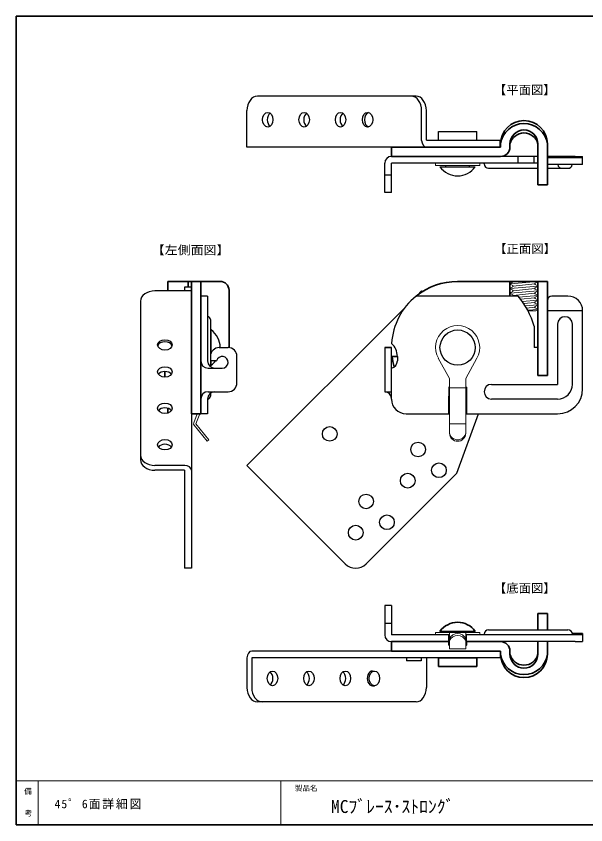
# Model space of a CAD drawing. Units: millimetres on the paper. Extents: x -405 to 405, y -286 to 286.
# Drawn here: x -405 to -211.3, y 11 to 286 of the extents above; entities that cross this region are included whole.
import ezdxf
from ezdxf.enums import TextEntityAlignment as Align

# ---------------------------------------------------------------- set-up
doc = ezdxf.new("R2010")
doc.units = ezdxf.units.MM
doc.linetypes.add('DASHED1', pattern=[1.8, 1.2, -0.6])
for name, color, linetype, lineweight in [('0-2_ｶﾊﾞｰ部', 6, 'Continuous', 25), ('0-3_固定片', 7, 'Continuous', 35), ('0-7_可動片', 5, 'Continuous', 25), ('0-9_バネ', 4, 'Continuous', 18), ('0-A_カシメピン', 134, 'Continuous', 25), ('F-0_図面枠', 4, 'Continuous', 18)]:
    doc.layers.add(name, color=color, linetype=linetype, lineweight=lineweight)
doc.layers.add('F-2_文字1', color=7, linetype='Continuous')
doc.layers.add('F-3_文字2', color=7, linetype='Continuous')
doc.styles.add('ＭＳ ゴシック', font='')
doc.styles.get('ＭＳ ゴシック').set_extended_font_data('MS Gothic')

msp = doc.modelspace()

# ---------------------------------------------------------------- linework, layer by layer
at = {"layer": '0-2_ｶﾊﾞｰ部'}
for p, q in [((-227.613, 238.292), (-277.413, 238.292)), ((-234.352, 235.992), (-234.352, 238.292)), ((-228.913, 235.992), (-228.913, 238.292)), ((-214.913, 238.292), (-224.413, 238.292)), ((-224.413, 235.556), (-224.413, 238.292)), ((-212.413, 237.847), (-224.413, 237.847)), ((-214.913, 238.292), (-212.413, 238.292)), ((-212.413, 235.556), (-212.413, 238.292)), ((-279.713, 225.992), (-279.713, 235.992)), ((-277.413, 225.992), (-277.413, 235.992)), ((-227.613, 235.992), (-277.413, 235.992)), ((-245.913, 235.76), (-245.913, 235.992)), ((-244.413, 234.26), (-227.613, 234.26)), ((-212.413, 235.556), (-224.413, 235.556)), ((-224.413, 234.26), (-217.413, 234.26)), ((-279.713, 231.992), (-277.413, 231.992)), ((-277.413, 225.992), (-279.713, 225.992)), ((-339.941, 190.792), (-339.941, 168.792)), ((-234.352, 190.792), (-269.055, 190.792)), ((-251.856, 190.792), (-261.809, 190.792)), ((-224.413, 189.292), (-224.413, 173.292)), ((-212.413, 185.792), (-224.413, 185.792)), ((-212.413, 159.292), (-212.413, 185.792)), ((-338.941, 182.792), (-338.941, 166.792)), ((-228.913, 180.572), (-228.913, 173.292)), ((-220.913, 181.292), (-220.913, 160.792)), ((-215.913, 160.792), (-215.913, 181.292)), ((-335.941, 173.292), (-332.941, 173.292)), ((-279.713, 173.292), (-277.413, 173.292)), ((-277.413, 173.292), (-279.713, 173.292)), ((-277.413, 155.792), (-277.413, 173.292)), ((-227.613, 173.292), (-228.913, 173.292)), ((-338.941, 170.292), (-338.941, 168.792)), ((-336.878, 168.792), (-338.941, 168.792)), ((-337.378, 168.792), (-336.878, 168.792)), ((-329.941, 161.292), (-329.941, 170.292)), ((-275.413, 170.292), (-275.413, 168.792)), ((-339.741, 166.292), (-334.941, 166.292)), ((-257.913, 159.792), (-257.913, 150.792)), ((-257.663, 159.792), (-257.913, 159.792)), ((-251.913, 159.792), (-252.163, 159.792)), ((-243.413, 160.792), (-220.913, 160.792)), ((-339.941, 158.292), (-339.941, 158.284)), ((-339.741, 158.292), (-332.941, 158.292)), ((-338.941, 157.792), (-338.941, 156.792)), ((-339.941, 155.792), (-339.941, 150.792)), ((-339.941, 155.792), (-339.941, 150.792)), ((-220.913, 155.792), (-243.413, 155.792)), ((-339.941, 150.792), (-342.241, 150.792)), ((-272.413, 150.792), (-257.913, 150.792)), ((-279.713, 85.592), (-279.713, 75.592)), ((-277.413, 85.592), (-279.713, 85.592)), ((-277.413, 85.592), (-277.413, 75.592)), ((-279.713, 79.592), (-277.413, 79.592)), ((-244.413, 77.324), (-217.413, 77.324)), ((-257.663, 75.592), (-277.413, 75.592)), ((-257.913, 73.292), (-257.913, 75.592)), ((-212.413, 75.592), (-252.163, 75.592)), ((-251.913, 73.292), (-251.913, 75.592)), ((-245.913, 75.824), (-245.913, 75.592)), ((-212.413, 76.028), (-215.927, 76.028)), ((-215.913, 75.824), (-215.913, 75.592)), ((-212.413, 76.028), (-212.413, 73.292)), ((-257.663, 73.292), (-277.413, 73.292)), ((-214.913, 73.292), (-252.163, 73.292)), ((-214.913, 73.292), (-212.413, 73.292))]:
    msp.add_line(p, q, dxfattribs=at)
for points in [[(-339.941, 190.792), (-342.241, 190.792), (-342.241, 150.792)], [(-217.413, 190.792), (-219.019, 190.792), (-222.913, 190.792)], [(-279.713, 173.292), (-279.713, 158.292), (-277.413, 158.292)], [(-251.913, 159.792), (-251.913, 150.792), (-220.913, 150.792)]]:
    msp.add_lwpolyline(points, dxfattribs=at)
for centre, radius, start, end in [((-277.413, 235.992), 2.3, 90, 180), ((-244.413, 235.76), 1.5, 180, 270), ((-219.413, 235.76), 1.5, 187.80596, 270), ((-217.413, 235.76), 1.5, 270, 352.19404), ((-254.913, 173.292), 22.5, 128.94244, 176.3536), ((-254.913, 173.292), 27, 15.64247, 40.40213), ((-222.913, 189.292), 1.5, 90, 180), ((-217.413, 185.792), 5, 0, 90), ((-339.941, 182.792), 1, 0, 90), ((-218.413, 181.292), 2.5, 360, 180), ((-335.941, 170.292), 3, 90, 180), ((-332.941, 170.292), 3, 0, 90), ((-281.413, 170.292), 6, 0, 47.60342), ((-339.741, 168.792), 2.5, 180, 270), ((-337.441, 168.792), 2.5, 180, 270), ((-334.941, 168.292), 2, 270, 165.52249), ((-277.913, 168.792), 2.5, 281.53696, 360), ((-332.941, 161.292), 3, 270, 0), ((-243.413, 158.292), 2.5, 90, 270), ((-220.913, 160.792), 5, 270, 0), ((-339.741, 155.792), 2.5, 90, 180), ((-337.441, 155.792), 2.5, 90, 180), ((-339.941, 156.792), 1, 270, 0), ((-279.713, 155.992), 2.3, 0, 90), ((-220.913, 159.292), 8.5, 270, 0), ((-272.413, 155.792), 5, 180, 270), ((-244.413, 75.824), 1.5, 90, 180), ((-217.413, 75.824), 1.5, 0, 90), ((-277.413, 75.592), 2.3, 180, 270)]:
    msp.add_arc(centre, radius, start, end, dxfattribs=at)
at = {"layer": '0-3_固定片'}
for p, q in [((-240.313, 242.542), (-240.313, 241.492)), ((-237.113, 242.542), (-237.113, 241.492)), ((-227.613, 228.692), (-227.613, 242.542)), ((-224.413, 242.542), (-224.413, 242.442)), ((-224.413, 229.092), (-224.413, 242.542)), ((-277.413, 238.292), (-277.413, 241.492)), ((-240.313, 241.492), (-277.413, 241.492)), ((-240.313, 238.292), (-277.413, 238.292)), ((-224.413, 235.692), (-224.413, 228.692)), ((-227.613, 228.692), (-224.413, 228.692)), ((-335.641, 195.792), (-353.441, 195.792)), ((-353.441, 195.792), (-353.441, 192.596)), ((-346.491, 193.816), (-346.491, 195.792)), ((-345.441, 195.792), (-345.441, 150.792)), ((-342.241, 195.792), (-342.241, 150.792)), ((-254.913, 195.792), (-224.413, 195.792)), ((-237.113, 190.792), (-237.113, 195.792)), ((-227.613, 163.792), (-227.613, 195.792)), ((-224.413, 195.792), (-224.413, 163.792)), ((-332.641, 173.277), (-332.641, 192.792)), ((-277.212, 170.292), (-275.413, 170.292)), ((-277.212, 170.292), (-275.413, 170.292)), ((-354.441, 165.161), (-354.441, 163.251)), ((-227.613, 163.792), (-224.413, 163.792)), ((-257.913, 156.792), (-257.913, 150.993)), ((-257.663, 156.792), (-257.913, 156.792)), ((-251.913, 156.792), (-252.163, 156.792)), ((-251.913, 156.792), (-251.913, 150.792)), ((-353.441, 152.639), (-353.441, 151.024)), ((-342.241, 150.792), (-345.441, 150.792)), ((-252.163, 150.792), (-251.913, 150.792)), ((-227.613, 82.892), (-224.413, 82.892)), ((-227.613, 82.892), (-227.613, 77.324)), ((-277.413, 73.292), (-277.413, 70.092)), ((-257.663, 73.292), (-277.413, 73.292)), ((-257.913, 73.292), (-257.913, 73.286)), ((-257.913, 73.286), (-257.913, 72.092)), ((-257.663, 72.092), (-257.913, 72.092)), ((-240.313, 73.292), (-252.163, 73.292)), ((-227.613, 73.292), (-227.613, 69.042)), ((-224.413, 73.292), (-224.413, 69.042)), ((-240.313, 70.092), (-277.413, 70.092)), ((-240.313, 69.042), (-240.313, 70.092)), ((-237.113, 69.042), (-237.113, 70.092)), ((-224.413, 69.042), (-224.413, 69.142))]:
    msp.add_line(p, q, dxfattribs=at)
at = {"layer": '0-3_固定片', "color": 4, "linetype": 'DASHED1', "lineweight": 18}
for p, q in [((-258.913, 241.492), (-258.913, 241.492)), ((-250.913, 241.492), (-250.913, 241.492))]:
    msp.add_line(p, q, dxfattribs=at)
at = {"layer": '0-3_固定片', "color": 4, "lineweight": 18}
for p, q in [((-227.686, 195.792), (-237.039, 194.998)), ((-237.039, 195.098), (-236.18, 195.594)), ((-227.686, 195.693), (-228.545, 195.197)), ((-227.686, 195.693), (-227.686, 195.792)), ((-237.039, 195.098), (-237.039, 194.998)), ((-237.039, 194.899), (-237.039, 194.998)), ((-237.039, 194.899), (-236.18, 194.403)), ((-227.686, 194.205), (-237.039, 193.411)), ((-237.039, 193.51), (-236.18, 194.006)), ((-237.039, 193.51), (-237.039, 193.411)), ((-237.039, 193.311), (-237.039, 193.411)), ((-237.039, 193.311), (-236.18, 192.815)), ((-227.686, 192.617), (-237.039, 191.823)), ((-228.66, 194.998), (-236.066, 194.205)), ((-228.66, 193.411), (-236.066, 192.617)), ((-227.686, 194.304), (-228.545, 194.8)), ((-227.686, 194.105), (-228.545, 193.609)), ((-227.686, 192.716), (-228.545, 193.212)), ((-227.686, 192.518), (-228.545, 192.022)), ((-227.686, 194.304), (-227.686, 194.205)), ((-227.686, 194.105), (-227.686, 194.205)), ((-227.686, 192.716), (-227.686, 192.617)), ((-227.686, 192.518), (-227.686, 192.617)), ((-237.039, 191.923), (-236.18, 192.419)), ((-237.039, 191.923), (-237.039, 191.823)), ((-237.039, 191.724), (-237.039, 191.823)), ((-237.039, 191.724), (-236.18, 191.228)), ((-236.248, 190.792), (-236.18, 190.831)), ((-228.66, 191.823), (-236.066, 191.03)), ((-227.686, 191.03), (-234.095, 190.486)), ((-228.66, 190.236), (-233.485, 189.719)), ((-227.686, 191.129), (-228.545, 191.625)), ((-227.686, 190.93), (-228.545, 190.434)), ((-227.686, 189.541), (-228.545, 190.037)), ((-227.686, 191.129), (-227.686, 191.03)), ((-227.686, 190.93), (-227.686, 191.03)), ((-227.686, 189.442), (-232.949, 188.995)), ((-228.66, 188.648), (-232.431, 188.244)), ((-227.686, 187.855), (-231.949, 187.493)), ((-228.66, 187.061), (-231.509, 186.755)), ((-227.686, 189.343), (-228.545, 188.847)), ((-227.686, 187.954), (-228.545, 188.45)), ((-227.686, 187.755), (-228.545, 187.259)), ((-227.686, 189.541), (-227.686, 189.442)), ((-227.686, 189.343), (-227.686, 189.442)), ((-227.686, 187.954), (-227.686, 187.855)), ((-227.686, 187.755), (-227.686, 187.855)), ((-227.686, 186.267), (-231.079, 185.979)), ((-228.337, 185.792), (-230.981, 185.792)), ((-227.686, 186.366), (-228.545, 186.862)), ((-227.686, 186.168), (-228.337, 185.792)), ((-227.686, 186.366), (-227.686, 186.267)), ((-227.686, 186.168), (-227.686, 186.267))]:
    msp.add_line(p, q, dxfattribs=at)
at = {"layer": '0-3_固定片'}
for points in [[(-224.413, 82.492), (-224.413, 77.324), (-224.413, 82.892)], [(-251.913, 73.292), (-251.913, 72.092), (-252.163, 72.092)]]:
    msp.add_lwpolyline(points, dxfattribs=at)
for centre, radius, start, end in [((-232.363, 242.542), 7.95, 0, 180), ((-232.363, 241.47), 8.022, 7.67919, 172.32081), ((-232.363, 242.542), 4.75, 0, 180), ((-232.363, 241.409), 4.883, 13.41967, 166.58033), ((-240.313, 241.492), 3.2, 270, 0), ((-240.313, 241.492), 3.2, 270, 0), ((-335.641, 192.792), 3, 0, 90), ((-254.913, 173.292), 22.5, 90, 128.94244), ((-254.913, 173.292), 22.5, 187.66226, 196.85665), ((-254.913, 173.292), 22.5, 262.33774, 262.97963), ((-240.313, 70.092), 3.2, 0, 90), ((-240.313, 70.092), 3.2, 0, 90), ((-232.363, 70.114), 8.022, 187.67919, 352.32081), ((-232.363, 69.042), 7.95, 180, 0), ((-232.363, 69.042), 4.75, 180, 0), ((-232.363, 70.175), 4.883, 193.41967, 346.58033)]:
    msp.add_arc(centre, radius, start, end, dxfattribs=at)
at = {"layer": '0-3_固定片', "color": 4, "lineweight": 18}
for centre, start, end in [((-236.295, 195.792), 300, 0), ((-236.295, 194.205), 300, 60), ((-236.295, 192.617), 300, 60), ((-228.431, 194.998), 120, 240), ((-228.431, 193.411), 120, 240), ((-236.295, 191.03), 300, 60), ((-228.431, 191.823), 120, 240), ((-228.431, 190.236), 120, 240), ((-228.431, 188.648), 120, 240), ((-228.431, 187.061), 120, 240)]:
    msp.add_arc(centre, 0.229, start, end, dxfattribs=at)
at = {"layer": '0-7_可動片'}
for p, q in [((-269.055, 258.792), (-323.007, 258.792)), ((-326.543, 241.492), (-326.543, 253.873)), ((-267.146, 243.755), (-267.146, 253.873)), ((-265.519, 243.792), (-265.519, 253.873)), ((-265.519, 243.792), (-240.413, 243.792)), ((-240.413, 241.492), (-240.413, 243.792)), ((-240.413, 241.492), (-326.543, 241.492)), ((-267.146, 241.492), (-267.146, 241.492)), ((-345.441, 192.596), (-357.822, 192.596)), ((-347.741, 193.816), (-347.741, 192.596)), ((-345.441, 193.816), (-347.741, 193.816)), ((-345.441, 193.816), (-345.441, 98.288)), ((-267.146, 192.596), (-268.565, 191.177)), ((-267.146, 192.596), (-266.889, 192.34)), ((-362.741, 189.06), (-362.741, 135.108)), ((-272.798, 186.944), (-326.543, 133.199)), ((-255.201, 130.578), (-247.843, 150.792)), ((-347.704, 133.199), (-357.822, 133.199)), ((-293.096, 99.753), (-326.543, 133.199)), ((-347.741, 131.573), (-357.822, 131.573)), ((-347.741, 131.573), (-347.741, 98.288)), ((-286.025, 99.753), (-255.201, 130.578)), ((-345.441, 98.288), (-347.741, 98.288)), ((-326.543, 70.092), (-326.543, 70.092)), ((-240.413, 70.092), (-324.916, 70.092)), ((-267.146, 70.092), (-267.146, 70.092)), ((-240.413, 70.092), (-240.413, 67.792)), ((-326.543, 67.829), (-326.543, 57.711)), ((-324.916, 67.792), (-324.916, 57.711)), ((-240.413, 67.792), (-324.916, 67.792)), ((-272.262, 67.792), (-272.262, 66.792)), ((-267.262, 66.792), (-272.262, 66.792)), ((-267.262, 67.792), (-267.262, 66.792)), ((-265.519, 67.792), (-265.519, 57.711)), ((-283.904, 63.292), (-283.197, 63.292)), ((-283.904, 58.292), (-283.197, 58.292)), ((-269.055, 52.792), (-323.007, 52.792))]:
    msp.add_line(p, q, dxfattribs=at)
for centre in [(-298.4, 143.947), (-268.348, 138.644), (-261.277, 131.573), (-261.277, 131.573), (-271.883, 128.037), (-271.883, 128.037), (-286.025, 120.966), (-278.954, 113.895), (-278.954, 113.895), (-289.561, 110.36), (-289.561, 110.36)]:
    msp.add_circle(centre, 2.5, dxfattribs=at)
msp.add_arc((-289.561, 103.288), 5, 225, 315, dxfattribs=at)
for centre, major_axis, start_param, end_param in [((-323.007, 253.792), (0, 5), 6.2831853, 7.8377448), ((-270.681, 253.792), (0, 5), 4.7286258, 6.2831853), ((-269.055, 253.792), (0, 5), 4.7286258, 6.2831853), ((-317.845, 250.792), (0, 2.5), 0.4779269, 2.6636657), ((-305.471, 250.792), (0, 2.5), 0.4779269, 2.6636657), ((-293.096, 250.792), (0, 2.5), 0.4779269, 2.6636657), ((-284.823, 250.792), (0, 2.5), 0.201331, 2.9402616), ((-265.519, 243.792), (0, 2.3), 1.5870331, 3.1427461), ((-357.741, 189.06), (5, 0), 1.5870331, 3.1415927), ((-354.441, 173.504), (-2.5, 0), 3.3429237, 6.0818543), ((-354.441, 163.393), (-2.5, 0), 3.6195196, 5.8052584), ((-354.441, 151.018), (-2.5, 0), 3.6195196, 5.8052584), ((-354.441, 138.644), (2.5, 0), 0.4779269, 2.6636657), ((-357.741, 136.735), (5, 0), 3.1415927, 4.6961522), ((-357.741, 135.108), (5, 0), 3.1415927, 4.6961522), ((-347.741, 131.573), (2.3, 0), 6.2831853, 7.8377448), ((-324.916, 67.792), (0, -2.3), 3.1404392, 4.6961522), ((-283.904, 60.792), (0, 2.5), 6.2831853, 9.424778), ((-319.472, 60.792), (0, 2.5), 3.6195196, 5.8052584), ((-307.097, 60.792), (0, 2.5), 3.6195196, 5.8052584), ((-294.723, 60.792), (0, 2.5), 3.6195196, 5.8052584), ((-323.007, 57.792), (0, -5), 4.7286258, 6.2831853), ((-321.381, 57.792), (0, -5), 4.7286258, 6.2831853), ((-269.055, 57.792), (0, -5), 0, 1.5545595)]:
    msp.add_ellipse(centre, major_axis=major_axis, ratio=0.7072, start_param=start_param, end_param=end_param, dxfattribs=at)
for centre, major_axis in [((-319.472, 250.792), (0, 2.5)), ((-307.097, 250.792), (0, 2.5)), ((-294.723, 250.792), (0, 2.5)), ((-285.53, 250.792), (0, 2.5)), ((-354.441, 174.211), (-2.5, 0)), ((-354.441, 165.019), (-2.5, 0)), ((-354.441, 152.644), (-2.5, 0)), ((-354.441, 140.27), (2.5, 0)), ((-317.845, 60.792), (0, 2.5)), ((-305.471, 60.792), (0, 2.5)), ((-293.096, 60.792), (0, 2.5)), ((-283.197, 60.792), (0, 2.5))]:
    msp.add_ellipse(centre, major_axis=major_axis, ratio=0.7072, dxfattribs=at)
at = {"layer": '0-9_バネ'}
for p, q in [((-262.413, 235.992), (-247.413, 235.992)), ((-262.413, 235.192), (-262.413, 235.992)), ((-262.413, 235.192), (-247.413, 235.192)), ((-247.413, 235.192), (-247.413, 235.992)), ((-257.663, 162.745), (-261.49, 169.687)), ((-252.163, 162.745), (-248.336, 169.687)), ((-257.663, 162.745), (-257.663, 144.143)), ((-252.163, 162.745), (-252.163, 144.143)), ((-257.469, 159.654), (-252.383, 159.654)), ((-344.629, 147.667), (-343.42, 150.792)), ((-342.563, 150.792), (-343.882, 147.378)), ((-344.505, 146.876), (-340.113, 141.426)), ((-343.882, 147.378), (-339.49, 141.928)), ((-257.663, 148.283), (-257.663, 148.033)), ((-257.663, 147.378), (-252.163, 147.378)), ((-252.163, 148.283), (-252.163, 148.033)), ((-339.49, 141.928), (-340.113, 141.426)), ((-262.413, 76.392), (-247.413, 76.392)), ((-257.663, 76.392), (-257.663, 70.851)), ((-252.163, 76.392), (-252.163, 70.851)), ((-252.163, 75.592), (-247.413, 75.592)), ((-247.413, 76.392), (-247.413, 75.592)), ((-257.663, 70.851), (-252.163, 70.851))]:
    msp.add_line(p, q, dxfattribs=at)
msp.add_lwpolyline([(-262.413, 76.392), (-262.413, 75.592), (-257.663, 75.592)], dxfattribs=at)
for centre, radius, start, end in [((-254.913, 173.292), 7.5, 330.99058, 209.00942), ((-343.882, 147.378), 0.8, 158.8637, 218.8637), ((-254.913, 144.706), 2.778, 188.13553, 351.86447), ((-254.913, 144.176), 2.75, 180.68725, 359.31275), ((-254.913, 72.989), 3.054, 25.78594, 154.21406), ((-254.913, 72.366), 3.054, 25.78594, 154.21406)]:
    msp.add_arc(centre, radius, start, end, dxfattribs=at)
at = {"layer": '0-A_カシメピン'}
for p, q in [((-261.413, 243.792), (-261.413, 246.792)), ((-261.413, 246.792), (-248.413, 246.792)), ((-248.413, 243.792), (-248.413, 246.792)), ((-261.413, 243.792), (-248.413, 243.792)), ((-258.913, 241.492), (-258.913, 241.492)), ((-250.913, 241.492), (-250.913, 241.492)), ((-260.913, 234.792), (-248.913, 234.792)), ((-258.913, 234.792), (-258.913, 235.192)), ((-250.913, 234.792), (-250.913, 235.192)), ((-338.741, 171.369), (-338.741, 179.292)), ((-338.741, 177.292), (-338.941, 177.292)), ((-338.741, 167.292), (-338.741, 168.792))]:
    msp.add_line(p, q, dxfattribs=at)
at = {"layer": '0-A_カシメピン', "color": 7, "lineweight": 35}
for p, q in [((-260.913, 76.792), (-248.913, 76.792)), ((-258.913, 76.792), (-258.913, 76.392)), ((-250.913, 76.792), (-250.913, 76.392)), ((-261.413, 67.792), (-248.413, 67.792)), ((-261.413, 67.792), (-261.413, 64.792)), ((-248.413, 67.792), (-248.413, 64.792)), ((-261.413, 64.792), (-248.413, 64.792))]:
    msp.add_line(p, q, dxfattribs=at)
at = {"layer": '0-A_カシメピン'}
msp.add_circle((-254.913, 173.292), 6, dxfattribs=at)
for centre, start, end in [((-254.913, 239.067), 215.47181, 324.52819), ((-343.016, 173.292), 0, 54.52819), ((-343.016, 173.292), 305.47181, 322.35257)]:
    msp.add_arc(centre, 7.367, start, end, dxfattribs=at)
at = {"layer": '0-A_カシメピン', "color": 7, "lineweight": 35}
msp.add_arc((-254.913, 72.517), 7.367, 35.47181, 144.52819, dxfattribs=at)
at = {"layer": 'F-0_図面枠', "color": 7, "lineweight": 35}
msp.add_line((-405, 286), (-15.5, 286), dxfattribs=at)
at = {"layer": 'F-0_図面枠'}
for p, q in [((-405, 26), (-15.5, 26)), ((-397.5, 26), (-397.5, 11)), ((-315, 26), (-315, 11))]:
    msp.add_line(p, q, dxfattribs=at)
at = {"layer": 'F-0_図面枠', "color": 7, "lineweight": 35}
msp.add_lwpolyline([(-405, 286), (-405, 11), (-15.5, 11)], dxfattribs=at)

# ---------------------------------------------------------------- texts
at = {"layer": '0-7_可動片', "color": 7, "style": 'ＭＳ ゴシック'}
for s, width, p in [('【平面図】', 1.05, (-242.598, 258.579)), ('【左側面図】', 1.1, (-358.899, 204.103)), ('【正面図】', 1.05, (-242.5, 204.547)), ('【底面図】', 1.05, (-242.581, 89.106))]:
    msp.add_text(s, height=2.933, dxfattribs=dict(at, width=width)).set_placement(p, align=Align.BOTTOM_LEFT)
at = {"layer": 'F-2_文字1', "style": 'ＭＳ ゴシック'}
for s, p in [('備', (-402.289, 20.913)), ('製品名', (-310.273, 21.998)), ('考', (-402.11, 13.49))]:
    msp.add_text(s, height=1.833, dxfattribs=at).set_placement(p, align=Align.BOTTOM_LEFT)
at = {"layer": 'F-3_文字2', "style": 'ＭＳ ゴシック'}
msp.add_text('MCﾌﾞﾚｰｽ･ｽﾄﾛﾝｸﾞ', height=4.399, dxfattribs=at).set_placement((-297.999, 13.709), align=Align.BOTTOM_LEFT)
at = {"layer": 'F-3_文字2', "insert": (-391.948, 16.313), "char_height": 2.933, "attachment_point": 7, "style": 'ＭＳ ゴシック'}
msp.add_mtext('\\T1.16;45゜6面詳細図', dxfattribs=at)

doc.saveas('drawing.dxf')
